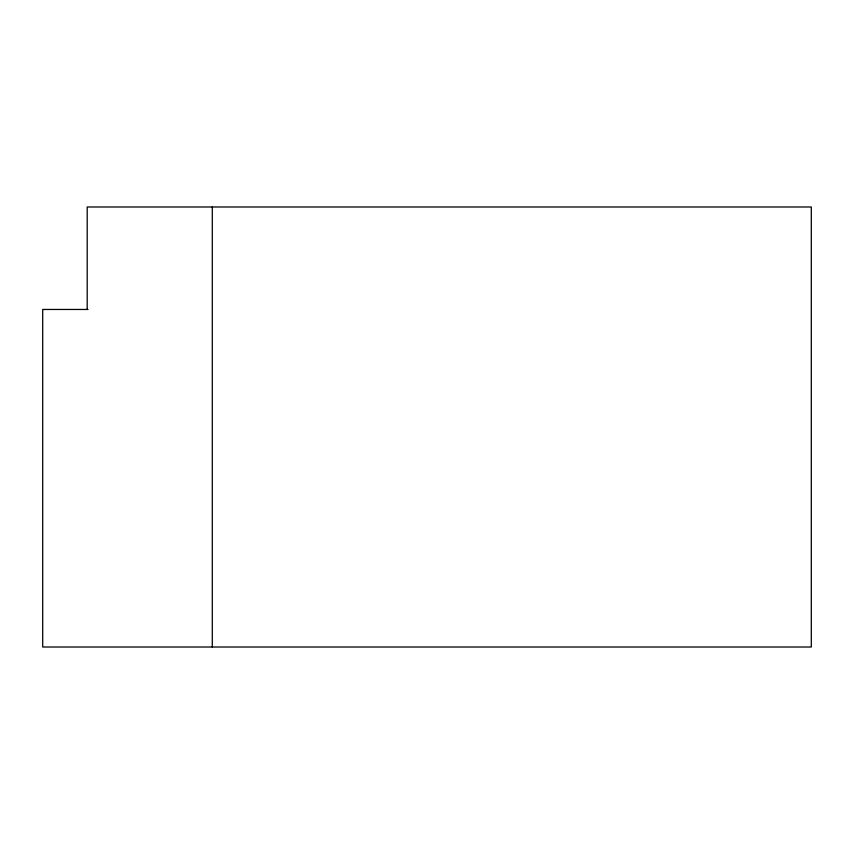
<?xml version="1.0" encoding="UTF-8"?>
<svg xmlns="http://www.w3.org/2000/svg" width="854" height="854" viewBox="0 0 854 854"><rect width="100%" height="100%" fill="white"/><g stroke="black" fill="none" stroke-linecap="round" stroke-linejoin="round"><path stroke-width="1.28" d="M88.058 309.458L42.7 309.458L42.7 647.012L811.3 647.012L811.3 206.988L87.193 206.988L87.193 309.458M212.294 206.988L212.294 647.012"/></g></svg>
